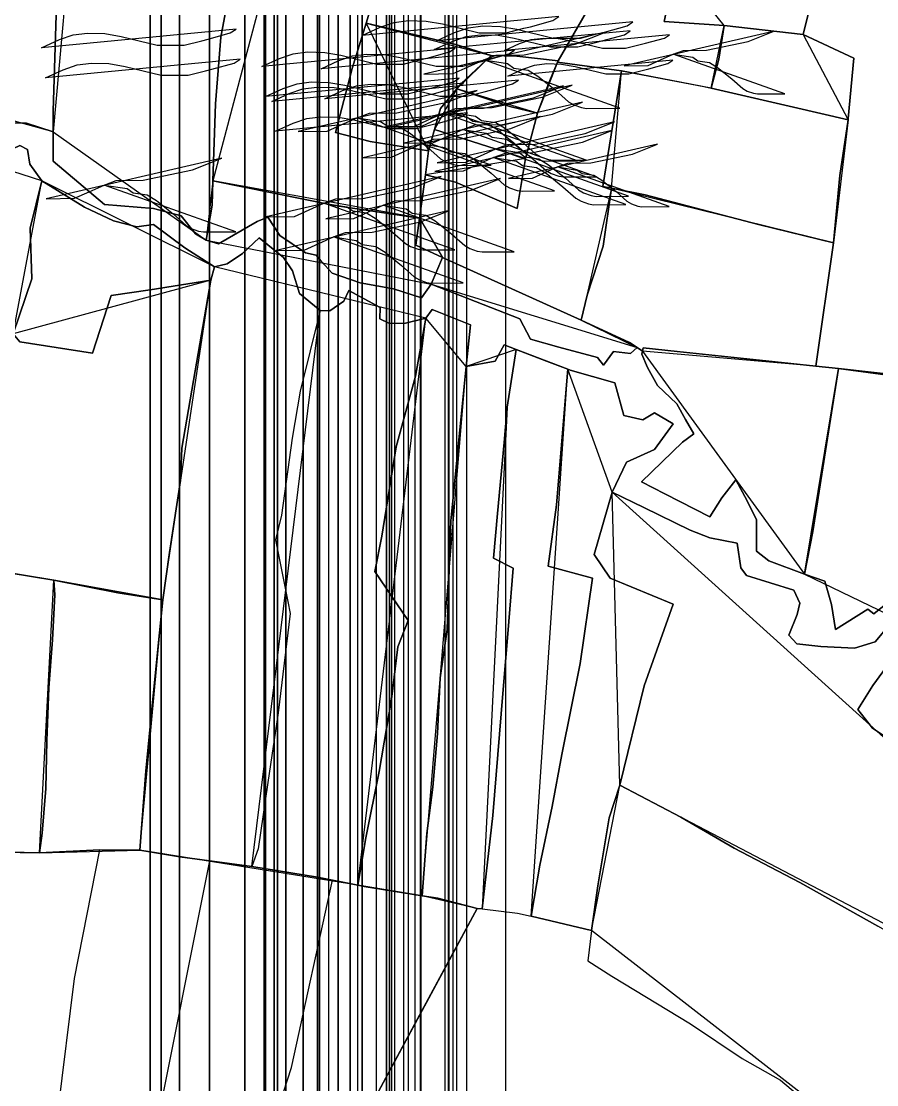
# Model space of a CAD drawing. Extents: x -6790 to 12600, y -1098 to 2171.
# Drawn here: x 893.7 to 1001.5, y 358.6 to 492.6 of the extents above; entities that cross this region are included whole.
import ezdxf

# ---------------------------------------------------------------- set-up
doc = ezdxf.new("R2010")
doc.units = 0

msp = doc.modelspace()

# ---------------------------------------------------------------- linework, layer by layer
for points in [[(-27.13, -2.81), (-27.13, 1314.19), (941.87, 1314.19), (941.87, -2.81), (-27.13, -2.81)], [(-21.44, -2.76), (-21.44, 1314.24), (947.56, 1314.24), (947.56, -2.76), (-21.44, -2.76)], [(-19.15, -2.79), (-19.15, 1314.21), (949.85, 1314.21), (949.85, -2.79), (-19.15, -2.79)], [(-20.89, -4.65), (-20.89, 1312.35), (948.11, 1312.35), (948.11, -4.65), (-20.89, -4.65)], [(-25.01, -6.95), (-25.01, 1310.05), (943.99, 1310.05), (943.99, -6.95), (-25.01, -6.95)], [(-30.54, -8.83), (-30.54, 1308.17), (938.46, 1308.17), (938.46, -8.83), (-30.54, -8.83)], [(-25.66, -10.58), (-25.66, 1306.42), (943.34, 1306.42), (943.34, -10.58), (-25.66, -10.58)], [(-20.41, -9.69), (-20.41, 1307.31), (948.59, 1307.31), (948.59, -9.69), (-20.41, -9.69)], [(-20.41, -9.69), (-20.41, 1307.31), (948.59, 1307.31), (948.59, -9.69), (-20.41, -9.69)], [(-21.91, -10.87), (-21.91, 1306.13), (947.09, 1306.13), (947.09, -10.87), (-21.91, -10.87)], [(-21.47, -12.37), (-21.47, 1304.63), (947.53, 1304.63), (947.53, -12.37), (-21.47, -12.37)], [(-44.73, -13.6), (-44.73, 1303.4), (924.27, 1303.4), (924.27, -13.6), (-44.73, -13.6)], [(-27.13, -14.33), (-27.13, 1302.67), (941.87, 1302.67), (941.87, -14.33), (-27.13, -14.33)], [(-26.52, -14.12), (-26.52, 1302.88), (942.48, 1302.88), (942.48, -14.12), (-26.52, -14.12)], [(-14.26, -14.66), (-14.26, 1302.34), (954.74, 1302.34), (954.74, -14.66), (-14.26, -14.66)], [(-28.62, -15.9), (-28.62, 1301.1), (940.38, 1301.1), (940.38, -15.9), (-28.62, -15.9)], [(-28.25, -14.91), (-28.25, 1302.09), (940.75, 1302.09), (940.75, -14.91), (-28.25, -14.91)], [(-21.4, -15.15), (-21.4, 1301.85), (947.6, 1301.85), (947.6, -15.15), (-21.4, -15.15)], [(-30.56, -21.15), (-30.56, 1295.85), (938.44, 1295.85), (938.44, -21.15), (-30.56, -21.15)], [(-36.58, -22.78), (-36.58, 1294.22), (932.42, 1294.22), (932.42, -22.78), (-36.58, -22.78)], [(-32.89, -25.09), (-32.89, 1291.91), (936.11, 1291.91), (936.11, -25.09), (-32.89, -25.09)], [(940.12, 729.55), (940.12, 684.35), (940.12, 647.53), (940.12, 608.99), (940.12, 143.11), (940.12, 79.56), (940.12, 36.87), (940.12, 0), (940.12, 729.55)], [(929.26, 715.33), (929.26, 671.01), (929.26, 634.91), (929.26, 597.12), (929.26, 140.32), (929.26, 78.01), (929.26, 36.15), (929.26, 0), (929.26, 715.33)], [(929.26, 715.33), (929.26, 671.01), (929.26, 634.91), (929.26, 597.12), (929.26, 140.32), (929.26, 78.01), (929.26, 36.15), (929.26, 0), (929.26, 715.33)], [(939.74, 713.68), (939.74, 669.46), (939.74, 633.44), (939.74, 595.74), (939.74, 140), (939.74, 77.83), (939.74, 36.07), (939.74, 0), (939.74, 713.68)], [(924.43, 711.46), (924.43, 667.37), (924.43, 631.47), (924.43, 593.88), (924.43, 139.56), (924.43, 77.59), (924.43, 35.96), (924.43, 0), (924.43, 711.46)], [(924.5, 705.49), (924.5, 661.78), (924.5, 626.17), (924.5, 588.9), (924.5, 138.39), (924.5, 76.94), (924.5, 35.66), (924.5, 0), (924.5, 705.49)], [(925.58, 705.61), (925.58, 661.89), (925.58, 626.28), (925.58, 589.01), (925.58, 138.42), (925.58, 76.95), (925.58, 35.66), (925.58, 0), (925.58, 705.61)], [(933.64, 705.49), (933.64, 661.78), (933.64, 626.17), (933.64, 588.9), (933.64, 138.39), (933.64, 76.94), (933.64, 35.66), (933.64, 0), (933.64, 705.49)], [(913.64, 704.66), (913.64, 661), (913.64, 625.44), (913.64, 588.21), (913.64, 138.23), (913.64, 76.85), (913.64, 35.61), (913.64, 0), (913.64, 704.66)], [(927.04, 702.5), (927.04, 658.98), (927.04, 623.52), (927.04, 586.41), (927.04, 137.81), (927.04, 76.61), (927.04, 35.51), (927.04, 0), (927.04, 702.5)], [(936.69, 700.91), (936.69, 657.49), (936.69, 622.11), (936.69, 585.09), (936.69, 137.49), (936.69, 76.44), (936.69, 35.43), (936.69, 0), (936.69, 700.91)], [(921.89, 699.83), (921.89, 656.47), (921.89, 621.15), (921.89, 584.18), (921.89, 137.28), (921.89, 76.32), (921.89, 35.37), (921.89, 0), (921.89, 699.83)], [(931.29, 698.88), (931.29, 655.58), (931.29, 620.31), (931.29, 583.39), (931.29, 137.1), (931.29, 76.22), (931.29, 35.32), (931.29, 0), (931.29, 698.88)], [(931.04, 697.29), (931.04, 654.09), (931.04, 618.9), (931.04, 582.06), (931.04, 136.78), (931.04, 76.05), (931.04, 35.24), (931.04, 0), (931.04, 697.29)], [(944.1, 694.44), (0, 694.44), (0, 0), (944.1, 0), (944.1, 694.44)], [(909.96, 688.85), (909.96, 646.17), (909.96, 611.4), (909.96, 575.01), (909.96, 135.13), (909.96, 75.12), (909.96, 34.82), (909.96, 0), (909.96, 688.85)], [(917.45, 688.47), (917.45, 645.81), (917.45, 611.07), (917.45, 574.7), (917.45, 135.05), (917.45, 75.08), (917.45, 34.8), (917.45, 0), (917.45, 688.47)], [(911.35, 682.63), (911.35, 640.33), (911.35, 605.88), (911.35, 569.82), (911.35, 133.91), (911.35, 74.45), (911.35, 34.5), (911.35, 0), (911.35, 682.63)], [(926.02, 675.07), (926.02, 633.24), (926.02, 599.17), (926.02, 563.51), (926.02, 132.42), (926.02, 73.62), (926.02, 34.12), (926.02, 0), (926.02, 675.07)], [(935.17, 640.88), (935.17, 602.74), (935.17, 165.37), (935.17, 640.88)], [(897.72, 478.68), (897.72, 481.36), (898.14, 494.73), (899.01, 506.98), (902.18, 523.13), (903.13, 530.62), (904.32, 540.25), (904.67, 547.6), (905.22, 554), (905.21, 559.58), (905.4, 564.15), (897.72, 478.68)], [(917.84, 472.52), (918.21, 482.22), (918.88, 490.61), (920.09, 497.18), (922.43, 504.46), (924.15, 510.99), (926.49, 519.39), (930.13, 518.83), (917.84, 472.52)], [(939, 498.38), (937.17, 492.37), (935.43, 486.67), (933.31, 478.62), (937.69, 477.47), (945.06, 476.31), (944.65, 473.27), (943.92, 467.82), (933.22, 469.42), (917.84, 472.52), (918.21, 482.22), (918.88, 490.61), (920.09, 497.18), (922.43, 504.46), (924.15, 510.99), (926.49, 519.39), (930.13, 518.83), (930.72, 518.74), (937.98, 517.62), (943.66, 517.13), (942.96, 514.41), (941.33, 508.04), (939.11, 498.74), (939, 498.38)], [(943.66, 517.13), (942.96, 514.41), (941.33, 508.04), (939.11, 498.74), (939, 498.38), (937.17, 492.37), (935.43, 486.67), (933.31, 478.62), (937.69, 477.47), (945.06, 476.31), (944.65, 473.27), (943.92, 467.82), (933.22, 469.42), (917.84, 472.52), (918.21, 482.22), (918.88, 490.61), (920.09, 497.18), (922.43, 504.46), (924.15, 510.99), (926.49, 519.39), (930.13, 518.83), (930.72, 518.74), (937.98, 517.62), (943.66, 517.13)], [(982.31, 492.1), (974.75, 492.61), (976.26, 499.61), (969.85, 500.06), (968.49, 500.16), (965.61, 494.92), (965.44, 494.63), (961.3, 487.47), (969.35, 486.39), (979.73, 484.42), (980.68, 484.2), (981.63, 487.85), (982.31, 492.1)], [(982.31, 492.1), (974.75, 492.61), (976.26, 499.61), (969.85, 500.06), (968.49, 500.16), (965.61, 494.92), (965.44, 494.63), (961.4, 487.65), (961.3, 487.47), (969.35, 486.39), (979.73, 484.42), (980.68, 484.2), (981.63, 487.85), (982.31, 492.1)], [(976.26, 499.61), (974.75, 492.61), (982.31, 492.1), (976.26, 499.61)], [(976.26, 499.61), (974.75, 492.61), (982.31, 492.1), (992.26, 490.98), (993.96, 497.79), (977.35, 499.53), (976.26, 499.61)], [(977.35, 499.53), (976.26, 499.61), (974.75, 492.61), (982.31, 492.1), (992.26, 490.98), (993.96, 497.79), (977.35, 499.53)], [(952.96, 488.32), (948.49, 489.69), (937.17, 492.37), (939, 498.38), (946.69, 497.28), (957.88, 495.68), (965.44, 494.63), (961.3, 487.47), (960.2, 484.87), (958.8, 481.04), (955.29, 481.88), (948.63, 484.12), (949.17, 484.78), (952.96, 488.32)], [(948.49, 489.69), (952.96, 488.32), (956.17, 488.25), (961.4, 487.65), (965.44, 494.63), (957.88, 495.68), (946.69, 497.28), (939, 498.38), (937.17, 492.37), (948.49, 489.69)], [(936.68, 490.85), (938.94, 491.88), (940.7, 492.49), (942.53, 492.71), (944.75, 492.65), (946.81, 492.3), (951.41, 491.18), (953.44, 491.18), (954.85, 491.18), (957.07, 491.74), (957.88, 491.94), (960.73, 492.73), (961.47, 493.21), (936.68, 490.85)], [(945.06, 476.31), (937.69, 477.47), (933.31, 478.62), (935.43, 486.67), (937.17, 492.37), (945.06, 476.31)], [(952.96, 488.32), (949.17, 484.78), (948.63, 484.12), (946.57, 481.64), (945.81, 478.98), (945.06, 476.31), (937.69, 477.47), (933.31, 478.62), (935.43, 486.67), (937.17, 492.37), (948.49, 489.69), (952.96, 488.32)], [(946.57, 481.64), (948.63, 484.12), (949.17, 484.78), (952.96, 488.32), (948.49, 489.69), (937.17, 492.37), (935.43, 486.67), (933.31, 478.62), (937.69, 477.47), (945.06, 476.31), (945.81, 478.98), (946.57, 481.64)], [(952.96, 488.32), (948.49, 489.69), (937.17, 492.37), (952.96, 488.32)], [(946.05, 490.18), (948.31, 491.21), (950.08, 491.82), (951.9, 492.04), (954.12, 491.98), (956.17, 491.63), (960.76, 490.51), (962.79, 490.51), (964.2, 490.51), (966.42, 491.07), (967.23, 491.27), (970.07, 492.06), (970.82, 492.54), (946.05, 490.18)], [(982.31, 492.1), (981.63, 487.85), (980.68, 484.2), (982.31, 492.1)], [(980.68, 484.2), (981.63, 487.85), (982.31, 492.1), (992.26, 490.98), (998.66, 487.96), (997.96, 480.39), (997.93, 480.19), (991.04, 481.79), (980.68, 484.2)], [(982.31, 492.1), (981.63, 487.85), (980.68, 484.2), (991.04, 481.79), (997.93, 480.19), (997.96, 480.39), (998.66, 487.96), (992.26, 490.98), (982.31, 492.1)], [(896.27, 489.3), (898.51, 490.32), (900.26, 490.92), (902.06, 491.14), (904.26, 491.08), (906.29, 490.73), (910.84, 489.63), (912.85, 489.63), (914.25, 489.63), (916.45, 490.18), (917.25, 490.38), (920.06, 491.16), (920.8, 491.64), (896.27, 489.3)], [(944.46, 485.97), (948.15, 486.03), (950.06, 486.89), (952, 487.76), (953.58, 488.34), (957.11, 488.39), (963.52, 489.73), (967.35, 491.25), (944.46, 485.97)], [(944.46, 485.97), (948.15, 486.03), (950.06, 486.89), (952, 487.76), (953.58, 488.34), (957.11, 488.39), (963.52, 489.73), (967.35, 491.25), (944.46, 485.97)], [(945.77, 489.07), (948.02, 490.1), (949.78, 490.7), (951.6, 490.93), (953.81, 490.86), (955.86, 490.51), (960.44, 489.39), (962.47, 489.39), (963.88, 489.39), (966.09, 489.95), (966.9, 490.16), (969.73, 490.94), (970.47, 491.42), (945.77, 489.07)], [(954.62, 488.94), (956.52, 489.81), (958, 490.32), (959.53, 490.51), (961.39, 490.46), (963.12, 490.16), (966.97, 489.22), (968.68, 489.22), (969.86, 489.22), (971.72, 489.69), (972.4, 489.86), (974.79, 490.52), (975.41, 490.92), (954.62, 488.94)], [(969.7, 487.01), (972.73, 487.06), (974.3, 487.77), (975.89, 488.48), (977.19, 488.96), (980.08, 489), (985.34, 490.1), (988.48, 491.34), (969.7, 487.01)], [(997.93, 480.19), (997.96, 480.39), (998.66, 487.96), (992.26, 490.98), (997.93, 480.19)], [(924.02, 486.92), (926.24, 487.94), (927.98, 488.53), (929.78, 488.76), (931.97, 488.7), (933.99, 488.35), (938.51, 487.24), (940.52, 487.24), (941.91, 487.24), (944.09, 487.8), (944.89, 488), (947.69, 488.78), (948.42, 489.25), (924.02, 486.92)], [(896.76, 485.5), (899, 486.53), (900.75, 487.12), (902.56, 487.35), (904.75, 487.29), (906.79, 486.94), (911.33, 485.83), (913.35, 485.83), (914.74, 485.83), (916.94, 486.38), (917.74, 486.59), (920.55, 487.37), (921.29, 487.84), (896.76, 485.5)], [(931.5, 486.65), (933.73, 487.67), (935.46, 488.26), (937.26, 488.49), (939.45, 488.43), (941.47, 488.08), (945.99, 486.98), (947.99, 486.98), (949.38, 486.98), (951.57, 487.53), (952.36, 487.73), (955.16, 488.51), (955.9, 488.98), (931.5, 486.65)], [(948.63, 484.12), (949.17, 484.78), (952.96, 488.32), (948.63, 484.12)], [(955.29, 481.88), (958.8, 481.04), (960.2, 484.87), (961.3, 487.47), (961.4, 487.65), (956.17, 488.25), (952.96, 488.32), (949.17, 484.78), (948.63, 484.12), (955.29, 481.88)], [(952, 487.76), (955.01, 487.29), (955.78, 486.74), (957.59, 486.48), (958.82, 485.73), (961, 483.98), (962.68, 482.49), (963.35, 482.1), (964.32, 481.75), (964.97, 481.65), (969.16, 481.68), (952, 487.76)], [(952, 487.76), (955.01, 487.29), (955.78, 486.74), (957.59, 486.48), (958.82, 485.73), (961, 483.98), (962.68, 482.49), (963.35, 482.1), (964.32, 481.75), (964.97, 481.65), (969.16, 481.68), (952, 487.76)], [(955.04, 485.72), (956.94, 486.59), (958.42, 487.1), (959.95, 487.29), (961.81, 487.24), (963.54, 486.94), (967.39, 486), (969.1, 486), (970.28, 486), (972.14, 486.47), (972.82, 486.64), (975.21, 487.31), (975.83, 487.71), (955.04, 485.72)], [(975.89, 488.48), (978.36, 488.09), (978.99, 487.65), (980.48, 487.44), (981.49, 486.82), (983.27, 485.39), (984.65, 484.16), (985.2, 483.84), (986, 483.55), (986.53, 483.47), (989.96, 483.5), (975.89, 488.48)], [(958.8, 481.04), (960.2, 484.87), (961.3, 487.47), (969.35, 486.39), (967, 471.81), (968.12, 471.62), (967.05, 464.29), (965.03, 458.13), (964.28, 454.96), (951.19, 460.9), (946.81, 462.88), (943.46, 464.4), (943.92, 467.82), (944.65, 473.27), (948.46, 472.34), (956.2, 469.04), (957.27, 475.32), (958.8, 481.04)], [(943.46, 464.4), (946.81, 462.88), (951.19, 460.9), (964.28, 454.96), (965.03, 458.13), (967.05, 464.29), (968.12, 471.62), (967, 471.81), (969.35, 486.39), (961.3, 487.47), (960.2, 484.87), (958.8, 481.04), (957.27, 475.32), (956.2, 469.04), (948.46, 472.34), (944.65, 473.27), (943.92, 467.82), (943.46, 464.4)], [(958.8, 481.04), (960.2, 484.87), (961.3, 487.47), (958.8, 481.04)], [(969.35, 486.39), (967, 471.81), (968.12, 471.62), (969.35, 486.39)], [(968.12, 471.62), (967, 471.81), (969.35, 486.39), (979.73, 484.42), (980.68, 484.2), (991.04, 481.79), (997.93, 480.19), (996.91, 473.19), (996.1, 464.72), (986.66, 467.03), (972.35, 470.78), (968.12, 471.62)], [(979.73, 484.42), (980.68, 484.2), (991.04, 481.79), (997.93, 480.19), (996.91, 473.19), (996.1, 464.72), (986.66, 467.03), (972.35, 470.78), (968.12, 471.62), (967, 471.81), (969.35, 486.39), (979.73, 484.42)], [(969.35, 486.39), (979.73, 484.42), (980.68, 484.2), (969.35, 486.39)], [(924.51, 483.14), (926.73, 484.16), (928.47, 484.75), (930.27, 484.98), (932.46, 484.92), (934.48, 484.57), (939, 483.47), (941.01, 483.47), (942.4, 483.47), (944.58, 484.02), (945.38, 484.22), (948.18, 485), (948.91, 485.47), (924.51, 483.14)], [(931.99, 482.87), (934.22, 483.89), (935.95, 484.49), (937.75, 484.71), (939.94, 484.65), (941.96, 484.3), (946.48, 483.2), (948.48, 483.2), (949.87, 483.2), (952.06, 483.75), (952.85, 483.95), (955.65, 484.73), (956.39, 485.2), (931.99, 482.87)], [(878.17, 484.06), (880.23, 482.05), (883.12, 478.38), (888.16, 477.77), (891.59, 479.44), (892.43, 479.85), (894.38, 479.8), (897.72, 478.68), (878.17, 484.06)], [(925.29, 482.52), (927.49, 483.53), (929.21, 484.12), (931, 484.34), (933.16, 484.28), (935.17, 483.94), (939.65, 482.84), (941.64, 482.84), (943.01, 482.84), (945.18, 483.39), (945.97, 483.59), (948.74, 484.36), (949.47, 484.83), (925.29, 482.52)], [(928.61, 478.72), (932.25, 478.78), (934.13, 479.63), (936.04, 480.48), (937.6, 481.06), (941.07, 481.11), (947.39, 482.42), (951.16, 483.92), (928.61, 478.72)], [(939.49, 479.28), (943.13, 479.34), (945.01, 480.19), (946.92, 481.05), (948.49, 481.62), (951.96, 481.67), (958.29, 482.99), (962.06, 484.49), (939.49, 479.28)], [(940.57, 479.37), (944.21, 479.43), (946.1, 480.28), (948.01, 481.13), (949.57, 481.71), (953.05, 481.76), (959.37, 483.07), (963.15, 484.57), (940.57, 479.37)], [(945.81, 478.98), (946.57, 481.64), (948.63, 484.12), (945.81, 478.98)], [(957.27, 475.32), (958.8, 481.04), (955.29, 481.88), (948.63, 484.12), (946.57, 481.64), (945.81, 478.98), (957.27, 475.32)], [(958.8, 481.04), (957.27, 475.32), (945.81, 478.98), (946.57, 481.64), (948.63, 484.12), (955.29, 481.88), (958.8, 481.04)], [(948.63, 484.12), (955.29, 481.88), (958.8, 481.04), (948.63, 484.12)], [(980.68, 484.2), (991.04, 481.79), (997.93, 480.19), (980.68, 484.2)], [(941.96, 477.25), (945.59, 477.31), (947.47, 478.16), (949.37, 479.01), (950.93, 479.58), (954.39, 479.63), (960.68, 480.94), (964.44, 482.44), (941.96, 477.25)], [(925.77, 478.78), (927.98, 479.79), (929.7, 480.38), (931.48, 480.6), (933.65, 480.54), (935.65, 480.19), (940.14, 479.1), (942.12, 479.1), (943.5, 479.1), (945.67, 479.65), (946.46, 479.85), (949.23, 480.62), (949.96, 481.08), (925.77, 478.78)], [(946.92, 481.05), (949.89, 480.58), (950.65, 480.05), (952.44, 479.79), (953.65, 479.04), (955.8, 477.33), (957.46, 475.85), (958.12, 475.47), (959.08, 475.12), (959.72, 475.02), (963.84, 475.05), (946.92, 481.05)], [(948.01, 481.13), (950.97, 480.67), (951.74, 480.13), (953.53, 479.88), (954.74, 479.13), (956.89, 477.41), (958.54, 475.94), (959.21, 475.55), (960.16, 475.21), (960.8, 475.11), (964.93, 475.14), (948.01, 481.13)], [(936.04, 480.48), (939, 480.02), (939.77, 479.49), (941.55, 479.23), (942.76, 478.48), (944.91, 476.77), (946.56, 475.3), (947.22, 474.91), (948.18, 474.57), (948.82, 474.47), (952.94, 474.5), (936.04, 480.48)], [(936.76, 475.44), (940.37, 475.5), (942.24, 476.34), (944.14, 477.19), (945.69, 477.76), (949.14, 477.81), (955.41, 479.12), (959.16, 480.61), (936.76, 475.44)], [(946.14, 474.79), (949.75, 474.86), (951.61, 475.69), (953.51, 476.54), (955.06, 477.11), (958.5, 477.16), (964.77, 478.47), (968.5, 479.95), (946.14, 474.79)], [(996.1, 464.72), (996.91, 473.19), (997.93, 480.19), (996.1, 464.72)], [(917.01, 465.04), (915.69, 465.85), (913.87, 468.1), (910.38, 469.05), (904.21, 469.54), (897.73, 474.99), (897.72, 478.68), (917.01, 465.04)], [(957.27, 475.32), (956.2, 469.04), (948.46, 472.34), (944.65, 473.27), (945.06, 476.31), (945.81, 478.98), (957.27, 475.32)], [(944.65, 473.27), (948.46, 472.34), (956.2, 469.04), (957.27, 475.32), (945.81, 478.98), (945.06, 476.31), (944.65, 473.27)], [(945.85, 473.71), (949.45, 473.78), (951.31, 474.61), (953.2, 475.46), (954.75, 476.03), (958.18, 476.08), (964.44, 477.38), (968.17, 478.86), (945.85, 473.71)], [(949.37, 479.01), (952.32, 478.55), (953.08, 478.02), (954.86, 477.76), (956.07, 477.02), (958.21, 475.31), (959.86, 473.84), (960.52, 473.46), (961.47, 473.11), (962.11, 473.01), (966.22, 473.04), (949.37, 479.01)], [(896.3, 472.54), (894.78, 474.63), (894.5, 476.46), (893.53, 476.99), (891.93, 476.23), (887.87, 475.29), (887.52, 475.34), (885.86, 467.76), (884.7, 463.22), (886.12, 461.36), (888.56, 458.16), (892.69, 453.25), (895.02, 460.19), (894.85, 466.57), (896.3, 472.54)], [(896.3, 472.54), (894.78, 474.63), (894.5, 476.46), (893.53, 476.99), (891.93, 476.23), (887.87, 475.29), (887.52, 475.34), (885.86, 467.76), (884.7, 463.22), (886.12, 461.36), (888.56, 458.16), (892.69, 453.25), (895.02, 460.19), (894.85, 466.57), (896.3, 472.54)], [(887.52, 475.34), (887.87, 475.29), (891.93, 476.23), (893.53, 476.99), (894.5, 476.46), (894.78, 474.63), (896.3, 472.54), (887.52, 475.34)], [(944.14, 477.19), (947.08, 476.73), (947.84, 476.2), (949.61, 475.95), (950.82, 475.21), (952.95, 473.5), (954.59, 472.04), (955.25, 471.66), (956.2, 471.32), (956.83, 471.22), (960.93, 471.25), (944.14, 477.19)], [(955.11, 472.81), (958.14, 472.86), (959.71, 473.56), (961.3, 474.28), (962.6, 474.76), (965.49, 474.8), (970.75, 475.89), (973.89, 477.14), (955.11, 472.81)], [(953.51, 476.54), (956.45, 476.08), (957.2, 475.55), (958.97, 475.3), (960.18, 474.56), (962.3, 472.86), (963.94, 471.4), (964.6, 471.02), (965.55, 470.67), (966.18, 470.57), (970.27, 470.61), (953.51, 476.54)], [(896.85, 470.26), (900.42, 470.33), (902.27, 471.16), (904.15, 472), (905.68, 472.56), (909.09, 472.61), (915.3, 473.9), (919, 475.37), (896.85, 470.26)], [(944.65, 473.27), (948.46, 472.34), (956.2, 469.04), (957.27, 475.32), (944.65, 473.27)], [(953.2, 475.46), (956.14, 475), (956.89, 474.47), (958.66, 474.22), (959.86, 473.48), (961.98, 471.78), (963.61, 470.33), (964.27, 469.95), (965.22, 469.61), (965.85, 469.51), (969.93, 469.54), (953.2, 475.46)], [(924.59, 467.98), (928.15, 468.04), (929.99, 468.86), (931.85, 469.7), (933.38, 470.26), (936.77, 470.31), (942.95, 471.6), (946.63, 473.06), (924.59, 467.98)], [(961.3, 474.28), (963.77, 473.89), (964.4, 473.45), (965.89, 473.23), (966.9, 472.61), (968.68, 471.18), (970.06, 469.96), (970.61, 469.64), (971.41, 469.35), (971.94, 469.27), (975.37, 469.29), (961.3, 474.28)], [(896.3, 472.54), (894.85, 466.57), (895.02, 460.19), (892.69, 453.25), (896.3, 472.54)], [(896.3, 472.54), (901.66, 469.19), (905.32, 467.47), (908.29, 466.72), (910.36, 467.01), (914.31, 464.1), (918.08, 461.67), (917.62, 460), (909.94, 458.81), (905.02, 458.07), (902.67, 450.8), (893.53, 452.25), (892.69, 453.25), (895.02, 460.19), (894.85, 466.57), (896.3, 472.54)], [(905.32, 467.47), (901.66, 469.19), (896.3, 472.54), (894.85, 466.57), (895.02, 460.19), (892.69, 453.25), (893.53, 452.25), (902.67, 450.8), (905.02, 458.07), (909.94, 458.81), (917.62, 460), (918.08, 461.67), (914.31, 464.1), (910.36, 467.01), (908.29, 466.72), (905.32, 467.47)], [(896.3, 472.54), (901.66, 469.19), (905.32, 467.47), (908.29, 466.72), (910.36, 467.01), (914.31, 464.1), (918.08, 461.67), (896.3, 472.54)], [(904.15, 472), (907.06, 471.54), (907.81, 471.02), (909.56, 470.77), (910.75, 470.03), (912.86, 468.35), (914.48, 466.9), (915.13, 466.52), (916.07, 466.18), (916.7, 466.09), (920.75, 466.12), (904.15, 472)], [(917.01, 465.04), (917.77, 469.44), (917.84, 472.52), (917.01, 465.04)], [(945.38, 459.5), (944.17, 457.77), (940.62, 458.92), (936.43, 459.69), (932.89, 460.88), (931.53, 462.4), (930.87, 463.14), (929.52, 463.44), (926.31, 465.63), (924.78, 467.93), (923.44, 467.4), (918.55, 464.6), (917.01, 465.04), (917.77, 469.44), (917.84, 472.52), (933.22, 469.42), (943.92, 467.82), (943.46, 464.4), (946.81, 462.88), (945.38, 459.5)], [(943.92, 467.82), (943.46, 464.4), (946.81, 462.88), (945.38, 459.5), (944.17, 457.77), (940.62, 458.92), (936.43, 459.69), (932.89, 460.88), (931.53, 462.4), (930.87, 463.14), (929.52, 463.44), (926.31, 465.63), (924.78, 467.93), (923.44, 467.4), (918.55, 464.6), (917.01, 465.04), (917.77, 469.44), (917.84, 472.52), (933.22, 469.42), (943.92, 467.82)], [(917.84, 472.52), (933.22, 469.42), (943.92, 467.82), (917.84, 472.52)], [(932.08, 467.72), (935.63, 467.78), (937.47, 468.61), (939.33, 469.44), (940.86, 470), (944.25, 470.05), (950.42, 471.34), (954.11, 472.8), (932.08, 467.72)], [(964.28, 454.96), (965.03, 458.13), (967.05, 464.29), (968.12, 471.62), (964.28, 454.96)], [(971.36, 451.51), (970.36, 452.17), (964.28, 454.96), (965.03, 458.13), (967.05, 464.29), (968.12, 471.62), (972.35, 470.78), (986.66, 467.03), (996.1, 464.72), (993.86, 449.18), (987.57, 449.85), (976.4, 451.03), (972.11, 451.49), (972.02, 451.08), (971.36, 451.51)], [(993.86, 449.18), (996.1, 464.72), (986.66, 467.03), (972.35, 470.78), (968.12, 471.62), (967.05, 464.29), (965.03, 458.13), (964.28, 454.96), (970.36, 452.17), (971.36, 451.51), (972.02, 451.08), (972.11, 451.49), (976.4, 451.03), (987.57, 449.85), (993.86, 449.18)], [(968.12, 471.62), (972.35, 470.78), (986.66, 467.03), (996.1, 464.72), (968.12, 471.62)], [(931.85, 469.7), (934.75, 469.25), (935.5, 468.73), (937.24, 468.48), (938.43, 467.75), (940.52, 466.07), (942.14, 464.63), (942.79, 464.25), (943.72, 463.92), (944.34, 463.82), (948.37, 463.85), (931.85, 469.7)], [(939.33, 469.44), (942.23, 468.99), (942.97, 468.47), (944.72, 468.22), (945.9, 467.49), (948, 465.81), (949.61, 464.37), (950.26, 464), (951.19, 463.66), (951.82, 463.56), (955.85, 463.59), (939.33, 469.44)], [(945.38, 459.5), (944.17, 457.77), (940.62, 458.92), (936.43, 459.69), (932.89, 460.88), (931.53, 462.4), (930.87, 463.14), (929.52, 463.44), (926.31, 465.63), (924.78, 467.93), (923.44, 467.4), (918.55, 464.6), (917.01, 465.04), (945.38, 459.5)], [(925.86, 463.75), (929.38, 463.81), (931.2, 464.63), (933.05, 465.46), (934.56, 466.02), (937.93, 466.06), (944.05, 467.34), (947.7, 468.79), (925.86, 463.75)], [(946.81, 462.88), (943.46, 464.4), (943.92, 467.82), (946.81, 462.88)], [(917.62, 460), (918.08, 461.67), (919.66, 462.07), (921.58, 463.39), (923.68, 465.35), (926.77, 462.86), (927.91, 461.19), (928.76, 458.32), (931.37, 456.21), (932.61, 456.14), (934.38, 457.35), (934.98, 458.69), (938.93, 456.56), (938.89, 455.13), (940.06, 454.6), (941.98, 454.55), (944.7, 455.23), (943.4, 447.92), (940.98, 439.01), (939.16, 427.77), (938.29, 423.32), (942.46, 417.13), (941.16, 413.81), (940.36, 407.21), (938.83, 398.1), (937.13, 389.76), (936.14, 383.79), (931.03, 384.81), (922.78, 386.13), (913.71, 387.36), (908.64, 388.22), (909.39, 398.16), (910.27, 406.82), (911.15, 415.58), (911.57, 419.73), (912.39, 425.7), (913.79, 434.76), (913.93, 438.86), (915.42, 447.38), (917.62, 460)], [(917.44, 386.85), (913.71, 387.36), (908.64, 388.22), (909.39, 398.16), (910.27, 406.82), (911.15, 415.58), (911.57, 419.73), (912.39, 425.7), (913.79, 434.76), (913.93, 438.86), (915.42, 447.38), (917.62, 460), (918.08, 461.67), (919.66, 462.07), (921.58, 463.39), (923.68, 465.35), (926.77, 462.86), (927.91, 461.19), (928.76, 458.32), (931.37, 456.21), (932.61, 456.14), (934.38, 457.35), (934.98, 458.69), (938.93, 456.56), (938.89, 455.13), (940.06, 454.6), (941.98, 454.55), (944.7, 455.23), (943.4, 447.92), (940.98, 439.01), (939.16, 427.77), (938.29, 423.32), (942.46, 417.13), (941.16, 413.81), (940.36, 407.21), (938.83, 398.1), (937.13, 389.76), (936.14, 383.79), (932.93, 384.43), (931.03, 384.81), (922.78, 386.13), (917.44, 386.85)], [(918.08, 461.67), (919.66, 462.07), (921.58, 463.39), (923.68, 465.35), (926.77, 462.86), (927.91, 461.19), (928.76, 458.32), (931.37, 456.21), (932.61, 456.14), (934.38, 457.35), (934.98, 458.69), (938.93, 456.56), (938.89, 455.13), (940.06, 454.6), (941.98, 454.55), (944.7, 455.23), (918.08, 461.67)], [(933.05, 465.46), (935.92, 465.01), (936.66, 464.49), (938.39, 464.24), (939.57, 463.52), (941.64, 461.86), (943.24, 460.43), (943.89, 460.06), (944.81, 459.73), (945.43, 459.63), (949.42, 459.66), (933.05, 465.46)], [(945.38, 459.5), (946.81, 462.88), (951.19, 460.9), (964.28, 454.96), (970.36, 452.17), (971.36, 451.51), (970.51, 450.78), (968.36, 451.03), (967.1, 449.3), (966.33, 450.26), (961.45, 451.59), (957.89, 452.56), (956.57, 455.16), (945.38, 459.5)], [(945.38, 459.5), (946.81, 462.88), (951.19, 460.9), (964.28, 454.96), (970.36, 452.17), (971.36, 451.51), (970.51, 450.78), (968.36, 451.03), (967.1, 449.3), (966.33, 450.26), (961.45, 451.59), (957.89, 452.56), (956.57, 455.16), (945.38, 459.5)], [(964.28, 454.96), (951.19, 460.9), (946.81, 462.88), (964.28, 454.96)], [(892.69, 453.25), (893.53, 452.25), (902.67, 450.8), (905.02, 458.07), (909.94, 458.81), (917.62, 460), (892.69, 453.25)], [(917.62, 460), (915.42, 447.38), (913.93, 438.86), (913.79, 434.76), (912.39, 425.7), (911.57, 419.73), (917.62, 460)], [(971.36, 451.51), (970.51, 450.78), (968.36, 451.03), (967.1, 449.3), (966.33, 450.26), (961.45, 451.59), (957.89, 452.56), (956.57, 455.16), (945.38, 459.5), (971.36, 451.51)], [(931.37, 456.21), (928.86, 446.01), (927.84, 440.1), (926.5, 430.42), (925.75, 427.31), (927.31, 419.52), (927.62, 418), (926.11, 405.5), (924.8, 396.71), (923.56, 388.38), (922.78, 386.13), (931.37, 456.21)], [(949.8, 449.15), (950.32, 454.37), (945.52, 456.33), (944.7, 455.23), (943.4, 447.92), (940.98, 439.01), (939.16, 427.77), (938.29, 423.32), (942.46, 417.13), (941.16, 413.81), (940.36, 407.21), (938.83, 398.1), (937.13, 389.76), (936.14, 383.79), (936.95, 383.63), (944.26, 382.45), (944.85, 390.28), (945.59, 396.15), (946.17, 402.89), (946.5, 409.92), (947.4, 416.02), (947.61, 422.34), (947.87, 429.67), (948.32, 434.29), (948.97, 440.75), (949.8, 449.15)], [(949.8, 449.15), (948.97, 440.75), (948.32, 434.29), (947.87, 429.67), (947.61, 422.34), (947.4, 416.02), (946.5, 409.92), (946.17, 402.89), (945.59, 396.15), (944.85, 390.28), (944.26, 382.45), (936.95, 383.63), (936.14, 383.79), (937.13, 389.76), (938.83, 398.1), (940.36, 407.21), (941.16, 413.81), (942.46, 417.13), (938.29, 423.32), (939.16, 427.77), (940.98, 439.01), (943.4, 447.92), (944.7, 455.23), (945.52, 456.33), (950.32, 454.37), (949.8, 449.15)], [(944.7, 455.23), (945.52, 456.33), (950.32, 454.37), (949.8, 449.15), (944.7, 455.23)], [(944.7, 455.23), (943.4, 447.92), (940.98, 439.01), (939.16, 427.77), (938.29, 423.32), (942.46, 417.13), (941.16, 413.81), (940.36, 407.21), (938.83, 398.1), (937.13, 389.76), (936.14, 383.79), (944.7, 455.23)], [(971.36, 451.51), (970.36, 452.17), (964.28, 454.96), (971.36, 451.51)], [(944.26, 382.45), (946.2, 382.14), (951.18, 380.87), (951.79, 380.8), (953.14, 392.57), (954.2, 405.39), (955.17, 417.01), (955.73, 423.72), (953.24, 425), (953.75, 430.6), (954.56, 439.58), (954.97, 444.02), (956.1, 451.26), (954.56, 451.85), (953.44, 449.79), (949.8, 449.15), (948.97, 440.75), (948.32, 434.29), (947.87, 429.67), (947.61, 422.34), (947.4, 416.02), (946.5, 409.92), (946.17, 402.89), (945.59, 396.15), (944.85, 390.28), (944.26, 382.45)], [(951.18, 380.87), (946.2, 382.14), (944.26, 382.45), (944.85, 390.28), (945.59, 396.15), (946.17, 402.89), (946.5, 409.92), (947.4, 416.02), (947.61, 422.34), (947.87, 429.67), (948.32, 434.29), (948.97, 440.75), (949.8, 449.15), (953.44, 449.79), (954.56, 451.85), (956.1, 451.26), (954.97, 444.02), (954.56, 439.58), (953.75, 430.6), (953.24, 425), (955.73, 423.72), (955.17, 417.01), (954.2, 405.39), (953.14, 392.57), (951.79, 380.8), (951.18, 380.87)], [(949.8, 449.15), (953.44, 449.79), (954.56, 451.85), (956.1, 451.26), (949.8, 449.15)], [(957.97, 379.87), (959.06, 386.32), (960.63, 393.69), (961.86, 400.24), (964.17, 411.73), (965.71, 422.45), (960.13, 423.97), (961.16, 431.71), (962.59, 448.78), (959.93, 449.8), (956.1, 451.26), (954.97, 444.02), (954.56, 439.58), (953.75, 430.6), (953.24, 425), (955.73, 423.72), (955.17, 417.01), (954.2, 405.39), (953.14, 392.57), (951.79, 380.8), (956.24, 380.28), (957.97, 379.87)], [(956.1, 451.26), (959.93, 449.8), (962.59, 448.78), (956.1, 451.26)], [(992.43, 422.98), (987.93, 424.67), (986.38, 425.86), (986.4, 429.82), (985.21, 432.23), (983.78, 434.85), (982, 432.59), (980.52, 430.19), (974.85, 433.1), (971.89, 434.62), (977.05, 439.6), (978.5, 440.64), (977.43, 442.46), (976.35, 444.44), (973.91, 446.73), (972.64, 449.01), (971.92, 450.68), (972.02, 451.08), (972.11, 451.49), (976.4, 451.03), (987.57, 449.85), (993.86, 449.18), (996.73, 448.88), (995.08, 438.49), (993.48, 428.34), (992.43, 422.98)], [(986.4, 429.82), (985.21, 432.23), (983.78, 434.85), (982, 432.59), (980.52, 430.19), (974.85, 433.1), (971.89, 434.62), (977.05, 439.6), (978.5, 440.64), (977.43, 442.46), (976.35, 444.44), (973.91, 446.73), (972.64, 449.01), (971.92, 450.68), (972.02, 451.08), (972.11, 451.49), (976.4, 451.03), (987.57, 449.85), (993.86, 449.18), (996.73, 448.88), (995.08, 438.49), (993.48, 428.34), (992.43, 422.98), (987.93, 424.67), (986.38, 425.86), (986.4, 429.82)], [(992.43, 422.98), (987.93, 424.67), (986.38, 425.86), (986.4, 429.82), (985.21, 432.23), (983.78, 434.85), (982, 432.59), (980.52, 430.19), (974.85, 433.1), (971.89, 434.62), (977.05, 439.6), (978.5, 440.64), (977.43, 442.46), (976.35, 444.44), (973.91, 446.73), (972.64, 449.01), (971.92, 450.68), (972.02, 451.08), (992.43, 422.98)], [(972.02, 451.08), (972.11, 451.49), (976.4, 451.03), (987.57, 449.85), (993.86, 449.18), (972.02, 451.08)], [(949.8, 449.15), (948.97, 440.75), (948.32, 434.29), (947.87, 429.67), (947.61, 422.34), (947.4, 416.02), (946.5, 409.92), (946.17, 402.89), (945.59, 396.15), (944.85, 390.28), (944.26, 382.45), (949.8, 449.15)], [(996.73, 448.88), (995.08, 438.49), (993.48, 428.34), (992.43, 422.98), (996.73, 448.88)], [(996.73, 448.88), (1004.94, 447.97), (1020.09, 445.75), (1014.85, 426.04), (1010.84, 414.26), (1010.83, 414.24), (1009.94, 414.54), (1009.08, 416.33), (1006.59, 417.91), (1005.03, 419.62), (1003.75, 420.03), (1001.17, 417.99), (1000.44, 418.58), (996.36, 416.02), (995.85, 419.15), (995.01, 422.08), (992.43, 422.98), (993.48, 428.34), (995.08, 438.49), (996.73, 448.88)], [(1005.03, 419.62), (1006.59, 417.91), (1009.08, 416.33), (1009.94, 414.54), (1010.84, 414.26), (1014.85, 426.04), (1020.09, 445.75), (1004.94, 447.97), (996.73, 448.88), (995.08, 438.49), (993.48, 428.34), (992.43, 422.98), (995.01, 422.08), (995.85, 419.15), (996.36, 416.02), (1000.44, 418.58), (1001.17, 417.99), (1003.75, 420.03), (1005.03, 419.62)], [(1020.09, 445.75), (1004.94, 447.97), (996.73, 448.88), (1020.09, 445.75)], [(962.59, 448.78), (961.16, 431.71), (960.13, 423.97), (965.71, 422.45), (964.17, 411.73), (961.86, 400.24), (960.63, 393.69), (959.06, 386.32), (957.97, 379.87), (962.59, 448.78)], [(969.18, 396.4), (967.83, 392.27), (966.37, 383.71), (965.57, 378.09), (957.97, 379.87), (959.06, 386.32), (960.63, 393.69), (961.86, 400.24), (964.17, 411.73), (965.71, 422.45), (960.13, 423.97), (961.16, 431.71), (962.59, 448.78), (962.9, 448.66), (968.51, 447.07), (969.66, 442.97), (972.08, 442.43), (973.54, 443.3), (975.88, 441.93), (973.54, 438.66), (970, 437.08), (968.21, 433.29), (965.93, 425.46), (967.93, 422.46), (975.87, 419.21), (972.24, 408.9), (969.18, 396.4)], [(957.97, 379.87), (965.57, 378.09), (966.37, 383.71), (967.83, 392.27), (969.18, 396.4), (972.24, 408.9), (975.87, 419.21), (967.93, 422.46), (965.93, 425.46), (968.21, 433.29), (970, 437.08), (973.54, 438.66), (975.88, 441.93), (973.54, 443.3), (972.08, 442.43), (969.66, 442.97), (968.51, 447.07), (962.9, 448.66), (962.59, 448.78), (961.16, 431.71), (960.13, 423.97), (965.71, 422.45), (964.17, 411.73), (961.86, 400.24), (960.63, 393.69), (959.06, 386.32), (957.97, 379.87)], [(962.59, 448.78), (962.9, 448.66), (968.51, 447.07), (969.66, 442.97), (972.08, 442.43), (973.54, 443.3), (975.88, 441.93), (973.54, 438.66), (970, 437.08), (968.21, 433.29), (962.59, 448.78)], [(951.79, 380.8), (953.14, 392.57), (954.2, 405.39), (955.17, 417.01), (955.73, 423.72), (953.24, 425), (953.75, 430.6), (954.56, 439.58), (954.97, 444.02), (951.79, 380.8)], [(968.21, 433.29), (965.93, 425.46), (967.93, 422.46), (975.87, 419.21), (972.24, 408.9), (969.18, 396.4), (968.21, 433.29)], [(896.02, 387.86), (896.34, 390.36), (896.79, 395.97), (896.92, 401.97), (897.18, 408.64), (897.66, 414.7), (897.95, 420.35), (897.81, 422.22), (889.59, 423.56), (878.92, 425.31), (878.68, 420.74), (877.9, 405.97), (876.5, 388.22), (884.39, 388.1), (896.02, 387.86)], [(897.81, 422.22), (889.59, 423.56), (878.92, 425.31), (878.68, 420.74), (877.9, 405.97), (876.5, 388.22), (884.39, 388.1), (890.2, 387.98), (896.02, 387.86), (896.34, 390.36), (896.79, 395.97), (896.92, 401.97), (897.18, 408.64), (897.66, 414.7), (897.95, 420.35), (897.81, 422.22)], [(878.92, 425.31), (889.59, 423.56), (897.81, 422.22), (878.92, 425.31)], [(897.81, 422.22), (897.95, 420.35), (897.66, 414.7), (897.18, 408.64), (896.92, 401.97), (896.79, 395.97), (896.34, 390.36), (896.02, 387.86), (897.81, 422.22)], [(908.64, 388.22), (909.39, 398.16), (910.27, 406.82), (911.15, 415.58), (911.57, 419.73), (905.87, 420.62), (897.81, 422.22), (897.95, 420.35), (897.66, 414.7), (897.18, 408.64), (896.92, 401.97), (896.79, 395.97), (896.34, 390.36), (896.02, 387.86), (903.63, 388.23), (908.64, 388.22)], [(909.39, 398.16), (910.27, 406.82), (911.15, 415.58), (911.57, 419.73), (905.87, 420.62), (897.81, 422.22), (897.95, 420.35), (897.66, 414.7), (897.18, 408.64), (896.92, 401.97), (896.79, 395.97), (896.34, 390.36), (896.02, 387.86), (903.63, 388.23), (908.64, 388.22), (909.39, 398.16)], [(897.81, 422.22), (905.87, 420.62), (911.57, 419.73), (897.81, 422.22)], [(1009.94, 414.54), (1009.08, 416.33), (1006.59, 417.91), (1005.03, 419.62), (1003.75, 420.03), (1001.17, 417.99), (1000.44, 418.58), (996.36, 416.02), (995.85, 419.15), (995.01, 422.08), (992.43, 422.98), (1009.94, 414.54)], [(911.57, 419.73), (911.15, 415.58), (910.27, 406.82), (909.39, 398.16), (908.64, 388.22), (911.57, 419.73)], [(969.18, 396.4), (967.83, 392.27), (966.37, 383.71), (965.57, 378.09), (969.18, 396.4)], [(1039.97, 359.35), (1025.58, 366.23), (1012.84, 372.32), (1001.67, 378.61), (991.86, 384.13), (983.57, 388.46), (976.84, 392.36), (969.18, 396.4), (1039.97, 359.35)], [(896.02, 387.86), (884.39, 388.1), (876.5, 388.22), (896.02, 387.86)], [(897.49, 355.66), (898.34, 355.4), (900.41, 372.03), (903.63, 388.23), (896.02, 387.86), (890.2, 387.98), (885.63, 356.72), (893.96, 356.31), (897.49, 355.66)], [(908.64, 388.22), (903.63, 388.23), (896.02, 387.86), (908.64, 388.22)], [(910.43, 351.76), (908.9, 352.15), (898.34, 355.4), (900.41, 372.03), (903.63, 388.23), (908.64, 388.22), (913.71, 387.36), (917.44, 386.85), (910.43, 351.76)], [(908.64, 388.22), (913.71, 387.36), (922.78, 386.13), (931.03, 384.81), (936.14, 383.79), (908.64, 388.22)], [(923.81, 348.65), (927.78, 360.82), (932.93, 384.43), (931.03, 384.81), (922.78, 386.13), (917.44, 386.85), (910.43, 351.76), (916.28, 350.24), (923.81, 348.65)], [(927.78, 360.82), (932.93, 384.43), (936.14, 383.79), (936.95, 383.63), (944.26, 382.45), (946.2, 382.14), (951.18, 380.87), (948.46, 375.82), (944.21, 367.94), (938.16, 356.71), (937.05, 354.21), (934.96, 349.48), (933.68, 346.35), (928.86, 347.59), (923.81, 348.65), (927.78, 360.82)], [(936.14, 383.79), (936.95, 383.63), (944.26, 382.45), (936.14, 383.79)], [(944.26, 382.45), (946.2, 382.14), (951.18, 380.87), (944.26, 382.45)], [(938.16, 356.71), (944.21, 367.94), (948.46, 375.82), (951.18, 380.87), (938.16, 356.71)], [(957.97, 379.87), (965.57, 378.09), (965.14, 374.27), (968.15, 372.31), (978.07, 366.31), (984.57, 361.96), (989.42, 359.23), (992.12, 356.97), (999.59, 351.71), (997.35, 344.56), (995.83, 336.96), (978.65, 342.95), (969.4, 345.96), (960.11, 348.97), (948.64, 353.2), (938.16, 356.71), (944.21, 367.94), (948.46, 375.82), (951.18, 380.87), (951.79, 380.8), (956.24, 380.28), (957.97, 379.87)], [(965.57, 378.09), (965.14, 374.27), (968.15, 372.31), (978.07, 366.31), (984.57, 361.96), (989.42, 359.23), (992.12, 356.97), (999.59, 351.71), (965.57, 378.09)]]:
    msp.add_lwpolyline(points, close=True)
for points in [[(892.43, 479.85), (894.38, 479.8), (897.72, 478.68), (897.72, 481.36), (898.14, 494.73), (899.01, 506.98), (902.18, 523.13), (903.13, 530.62), (904.32, 540.25), (904.67, 547.6), (905.22, 554), (905.21, 559.58), (905.4, 564.15), (901.12, 564.09), (897.58, 564.4), (897.57, 564.79), (893.19, 564.98)], [(893.19, 564.98), (897.57, 564.79), (897.57, 564.79), (897.58, 564.4), (901.12, 564.09), (905.4, 564.15), (905.21, 559.58), (905.22, 554), (904.67, 547.6), (904.32, 540.25), (903.13, 530.62), (902.18, 523.13), (899.01, 506.98), (898.14, 494.73), (897.72, 481.36), (897.72, 478.68), (894.38, 479.8), (892.43, 479.85)], [(898.14, 494.73), (897.72, 481.36), (897.72, 478.68), (897.73, 474.99), (904.21, 469.54), (910.38, 469.05), (913.87, 468.1), (915.69, 465.85), (917.01, 465.04), (917.77, 469.44), (917.84, 472.52), (918.21, 482.22), (918.88, 490.61), (920.09, 497.18)], [(920.09, 497.18), (918.88, 490.61), (918.21, 482.22), (917.84, 472.52), (917.77, 469.44), (917.01, 465.04), (915.69, 465.85), (913.87, 468.1), (910.38, 469.05), (904.21, 469.54), (897.73, 474.99), (897.72, 478.68), (897.72, 481.36), (898.14, 494.73)], [(993.96, 497.79), (992.26, 490.98), (998.66, 487.96), (997.96, 480.39), (997.93, 480.19), (996.91, 473.19), (996.1, 464.72), (993.86, 449.18), (996.73, 448.88), (1004.94, 447.97), (1020.09, 445.75), (1020.09, 445.75), (1026.1, 464.5), (1027.59, 469.33), (1031.52, 479.47), (1031.21, 480), (1031.92, 488.01), (1032.75, 492.82)], [(1032.75, 492.82), (1031.92, 488.01), (1031.21, 480), (1031.52, 479.47), (1027.59, 469.33), (1026.1, 464.5), (1020.09, 445.75), (1004.94, 447.97), (996.73, 448.88), (993.86, 449.18), (996.1, 464.72), (996.91, 473.19), (997.93, 480.19), (997.96, 480.39), (998.66, 487.96), (992.26, 490.98), (993.96, 497.79)], [(892.43, 479.85), (894.38, 479.8), (897.72, 478.68), (897.72, 478.68), (897.73, 474.99), (904.21, 469.54), (910.38, 469.05), (913.87, 468.1), (915.69, 465.85), (917.01, 465.04), (918.55, 464.6), (923.44, 467.4), (924.78, 467.93), (926.31, 465.63), (929.52, 463.44), (930.87, 463.14), (931.53, 462.4), (932.89, 460.88), (936.43, 459.69), (940.62, 458.92), (944.17, 457.77), (945.38, 459.5), (956.57, 455.16), (957.89, 452.56), (961.45, 451.59), (966.33, 450.26), (967.1, 449.3), (968.36, 451.03), (970.51, 450.78), (971.36, 451.51), (972.02, 451.08), (971.92, 450.68), (972.64, 449.01), (973.91, 446.73), (976.35, 444.44), (977.43, 442.46), (978.5, 440.64), (977.05, 439.6), (971.89, 434.62), (974.85, 433.1), (980.52, 430.19), (982, 432.59), (983.78, 434.85), (985.21, 432.23), (986.4, 429.82), (986.38, 425.86), (987.93, 424.67), (992.43, 422.98), (995.01, 422.08), (995.85, 419.15), (996.36, 416.02), (1000.44, 418.58), (1001.17, 417.99), (1003.75, 420.03)], [(1003.75, 420.03), (1001.17, 417.99), (1000.44, 418.58), (996.36, 416.02), (995.85, 419.15), (995.01, 422.08), (992.43, 422.98), (987.93, 424.67), (986.38, 425.86), (986.4, 429.82), (985.21, 432.23), (983.78, 434.85), (982, 432.59), (980.52, 430.19), (974.85, 433.1), (971.89, 434.62), (977.05, 439.6), (978.5, 440.64), (977.43, 442.46), (976.35, 444.44), (973.91, 446.73), (972.64, 449.01), (971.92, 450.68), (972.02, 451.08), (971.36, 451.51), (970.51, 450.78), (968.36, 451.03), (967.1, 449.3), (966.33, 450.26), (961.45, 451.59), (957.89, 452.56), (956.57, 455.16), (945.38, 459.5), (944.17, 457.77), (940.62, 458.92), (936.43, 459.69), (932.89, 460.88), (931.53, 462.4), (930.87, 463.14), (929.52, 463.44), (926.31, 465.63), (924.78, 467.93), (923.44, 467.4), (918.55, 464.6), (917.01, 465.04), (915.69, 465.85), (913.87, 468.1), (910.38, 469.05), (904.21, 469.54), (897.73, 474.99), (897.72, 478.68), (894.38, 479.8), (892.43, 479.85)], [(1002.42, 415.76), (1001.36, 414.43), (998.75, 413.66), (994.5, 413.84), (991.48, 414.2), (990.48, 415.3), (991.51, 417.89), (991.85, 419.32), (991.08, 420.96), (985.11, 422.82), (984.4, 423.78), (983.93, 426.87), (980.49, 427.54), (978.01, 428.53), (972.18, 431.37), (968.21, 433.29), (970, 437.08), (973.54, 438.66), (975.88, 441.93), (973.54, 443.3), (972.08, 442.43), (969.66, 442.97), (968.51, 447.07), (962.9, 448.66), (962.59, 448.78), (959.93, 449.8), (956.1, 451.26), (954.56, 451.85), (953.44, 449.79), (949.8, 449.15), (950.32, 454.37), (945.52, 456.33), (944.7, 455.23), (941.98, 454.55), (940.06, 454.6), (938.89, 455.13), (938.93, 456.56), (934.98, 458.69), (934.38, 457.35), (932.61, 456.14), (931.37, 456.21), (928.76, 458.32), (927.91, 461.19), (926.77, 462.86), (923.68, 465.35), (921.58, 463.39), (919.66, 462.07), (918.08, 461.67), (914.31, 464.1), (910.36, 467.01), (908.29, 466.72), (905.32, 467.47), (901.66, 469.19), (896.3, 472.54), (894.78, 474.63), (894.5, 476.46), (893.53, 476.99)], [(893.53, 476.99), (894.5, 476.46), (894.78, 474.63), (896.3, 472.54), (901.66, 469.19), (905.32, 467.47), (908.29, 466.72), (910.36, 467.01), (914.31, 464.1), (918.08, 461.67), (919.66, 462.07), (921.58, 463.39), (923.68, 465.35), (926.77, 462.86), (927.91, 461.19), (928.76, 458.32), (931.37, 456.21), (932.61, 456.14), (934.38, 457.35), (934.98, 458.69), (938.93, 456.56), (938.89, 455.13), (940.06, 454.6), (941.98, 454.55), (944.7, 455.23), (945.52, 456.33), (950.32, 454.37), (949.8, 449.15), (953.44, 449.79), (954.56, 451.85), (956.1, 451.26), (959.93, 449.8), (962.59, 448.78), (962.9, 448.66), (968.51, 447.07), (968.51, 447.07), (969.66, 442.97), (972.08, 442.43), (973.54, 443.3), (975.88, 441.93), (973.54, 438.66), (970, 437.08), (968.21, 433.29), (972.18, 431.37), (978.01, 428.53), (980.49, 427.54), (983.93, 426.87), (984.4, 423.78), (985.11, 422.82), (991.08, 420.96), (991.85, 419.32), (991.51, 417.89), (990.48, 415.3), (991.48, 414.2), (994.5, 413.84), (998.75, 413.66), (1001.36, 414.43), (1002.42, 415.76)], [(893.53, 452.25), (902.67, 450.8), (905.02, 458.07), (909.94, 458.81), (917.62, 460), (915.42, 447.38), (913.93, 438.86), (913.79, 434.76), (912.39, 425.7), (911.57, 419.73), (905.87, 420.62), (897.81, 422.22), (889.59, 423.56)], [(889.59, 423.56), (897.81, 422.22), (905.87, 420.62), (911.57, 419.73), (911.57, 419.73), (912.39, 425.7), (913.79, 434.76), (913.93, 438.86), (915.42, 447.38), (917.62, 460), (909.94, 458.81), (905.02, 458.07), (902.67, 450.8), (893.53, 452.25)], [(938.16, 356.71), (944.21, 367.94), (948.46, 375.82), (951.18, 380.87), (951.79, 380.8), (953.14, 392.57), (954.2, 405.39), (955.17, 417.01), (955.73, 423.72), (953.24, 425), (953.75, 430.6), (954.56, 439.58), (954.97, 444.02), (954.97, 444.02), (956.1, 451.26), (959.93, 449.8), (962.59, 448.78), (961.16, 431.71), (960.13, 423.97), (965.71, 422.45), (964.17, 411.73), (961.86, 400.24), (960.63, 393.69), (959.06, 386.32), (957.97, 379.87), (965.57, 378.09), (965.14, 374.27), (968.15, 372.31), (978.07, 366.31), (984.57, 361.96), (989.42, 359.23), (992.12, 356.97)], [(1001.67, 378.61), (991.86, 384.13), (983.57, 388.46), (976.84, 392.36), (969.18, 396.4), (972.24, 408.9), (975.87, 419.21), (967.93, 422.46), (965.93, 425.46), (968.21, 433.29), (968.21, 433.29), (972.18, 431.37), (978.01, 428.53), (980.49, 427.54), (983.93, 426.87), (984.4, 423.78), (985.11, 422.82), (991.08, 420.96), (991.85, 419.32), (991.51, 417.89), (990.48, 415.3), (991.48, 414.2), (994.5, 413.84), (998.75, 413.66), (1001.36, 414.43), (1002.42, 415.76)], [(1002.42, 415.76), (1001.36, 414.43), (998.75, 413.66), (994.5, 413.84), (991.48, 414.2), (990.48, 415.3), (991.51, 417.89), (991.85, 419.32), (991.08, 420.96), (985.11, 422.82), (984.4, 423.78), (983.93, 426.87), (980.49, 427.54), (978.01, 428.53), (972.18, 431.37), (968.21, 433.29), (965.93, 425.46), (967.93, 422.46), (975.87, 419.21), (972.24, 408.9), (969.18, 396.4), (976.84, 392.36), (983.57, 388.46), (991.86, 384.13), (1001.67, 378.61)], [(1002.42, 415.76), (1001.36, 414.43), (998.75, 413.66), (994.5, 413.84), (991.48, 414.2), (990.48, 415.3), (991.51, 417.89), (991.85, 419.32), (991.08, 420.96), (985.11, 422.82), (984.4, 423.78), (983.93, 426.87), (980.49, 427.54), (978.01, 428.53), (972.18, 431.37), (968.21, 433.29), (1019.3, 387.19)], [(1005.31, 400.7), (1001.01, 403.55), (999.18, 405.92), (1001.05, 408.95), (1003.11, 411.78)], [(1005.31, 400.7), (1001.01, 403.55), (999.18, 405.92), (1001.05, 408.95), (1003.11, 411.78)], [(1003.11, 411.78), (1001.05, 408.95), (999.18, 405.92), (1001.01, 403.55), (1005.31, 400.7)], [(1003.11, 411.78), (1001.05, 408.95), (999.18, 405.92), (1001.01, 403.55), (1005.31, 400.7)], [(1005.31, 400.7), (1001.01, 403.55), (1001.01, 403.55), (999.18, 405.92), (1001.05, 408.95), (1003.11, 411.78)], [(1035.74, 356.97), (1039.97, 359.35), (1025.58, 366.23), (1012.84, 372.32), (1001.67, 378.61), (991.86, 384.13), (983.57, 388.46), (976.84, 392.36), (969.18, 396.4), (967.83, 392.27), (966.37, 383.71), (965.57, 378.09), (965.14, 374.27), (968.15, 372.31), (978.07, 366.31), (984.57, 361.96), (989.42, 359.23), (992.12, 356.97)], [(1035.74, 356.97), (1039.97, 359.35), (1025.58, 366.23), (1012.84, 372.32), (1001.67, 378.61), (991.86, 384.13), (983.57, 388.46), (976.84, 392.36), (969.18, 396.4), (969.18, 396.4), (967.83, 392.27), (966.37, 383.71), (965.57, 378.09), (965.14, 374.27), (968.15, 372.31), (978.07, 366.31), (984.57, 361.96), (989.42, 359.23), (992.12, 356.97)], [(884.39, 388.1), (896.02, 387.86), (896.02, 387.86), (903.63, 388.23), (908.64, 388.22), (913.71, 387.36), (922.78, 386.13), (931.03, 384.81), (936.14, 383.79), (936.95, 383.63), (944.26, 382.45), (946.2, 382.14), (951.18, 380.87), (948.46, 375.82), (944.21, 367.94), (938.16, 356.71)]]:
    msp.add_lwpolyline(points)

doc.saveas('drawing.dxf')
